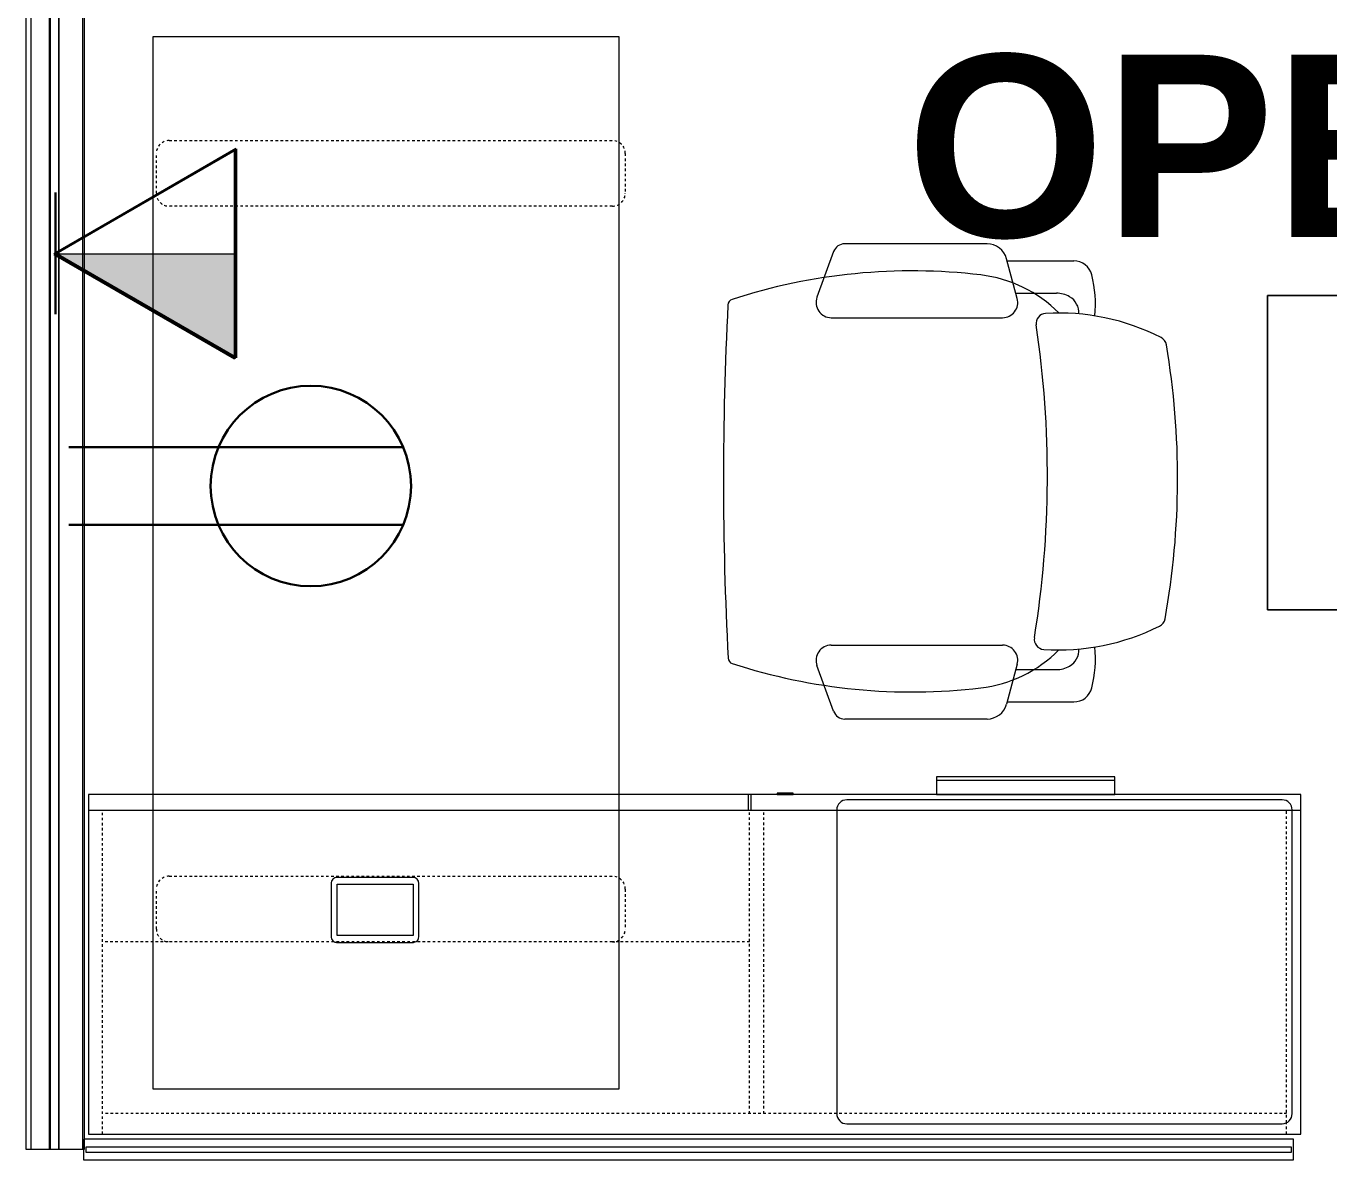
# Model space of a CAD drawing. Header units: inches. Extents: x -326 to 986, y -79 to 1436.
# Drawn here: x 24.8 to 89.1, y 976.4 to 1032.4 of the extents above; entities that cross this region are included whole.
import ezdxf

# ---------------------------------------------------------------- set-up
doc = ezdxf.new("R2010")
doc.units = ezdxf.units.IN
doc.header["$MEASUREMENT"] = 0
doc.linetypes.add('Dash', pattern=[0.25, 0.125, -0.125])
for name, color, linetype, lineweight in [('A-ANNO-NOTE', 131, 'Continuous', 13), ('A-AREA-IDEN', 2, 'Continuous', 9), ('I-FURN', 30, 'Continuous', 9), ('I-FURN-HDLN', 30, 'Dash', 9), ('I-FURN-PNLS', 30, 'Continuous', 9)]:
    doc.layers.add(name, color=color, linetype=linetype, lineweight=lineweight)
doc.styles.add('Swis721 Lt BT_B', font='', dxfattribs={"height": 9})
doc.styles.get('Swis721 Lt BT_B').set_extended_font_data('Swis721 Lt BT', bold=True)

# ---------------------------------------------------------------- blocks, each defined once
blk = doc.blocks.new('Layout_District_2_Pack-Teknion-OTJ-R2015 - Layout_District_2_Pack-Teknion-OTJ-R2015-7090615-Level XX  POWER _ SIGNAL NEW')
at = {"layer": 'I-FURN'}
for p, q in [((-1.452, -72), (-1.452, 0)), ((-1.202, -72), (-1.202, 0)), ((-0.295, -72), (-0.295, 0)), ((-0.267, 0), (-0.267, -72)), ((0.17, 0), (0.17, -72)), ((0.17, -72), (0.17, 0)), ((1.328, 0), (1.328, -72)), ((1.422, 0), (1.422, -72)), ((38.441, -27.649), (37.62, -29.906)), ((46.023, -27.264), (38.991, -27.264)), ((47.515, -29.968), (46.989, -28.005)), ((47.017, -28.111), (50.312, -28.111)), ((47.445, -29.706), (49.445, -29.706)), ((38.325, -30.912), (46.791, -30.912)), ((38.325, -47.088), (46.791, -47.088)), ((38.441, -50.351), (37.62, -48.094)), ((47.515, -48.032), (46.989, -49.995)), ((47.445, -48.294), (49.445, -48.294)), ((47.017, -49.889), (50.312, -49.889)), ((46.023, -50.736), (38.991, -50.736)), ((-0.267, -72), (-1.452, -72)), ((1.422, -72), (-1.202, -72)), ((0.17, -72), (-0.295, -72)), ((1.328, -72), (0.17, -72))]:
    blk.add_line(p, q, dxfattribs=at)
for centre, radius, start, end in [((38.991, -27.849), 0.585, 90, 160), ((46.023, -28.264), 1, 15, 90), ((50.312, -29.022), 0.911, 14.17322, 90), ((42.324, -57.379), 28.778, 83.24037, 108.0109), ((44.942, -35.285), 6.53, 44.84247, 83.24037), ((45.362, -30.272), 6.016, 354.73068, 14.17322), ((33.518, -30.297), 0.3, 108.0109, 177.09313), ((38.325, -30.162), 0.75, 160, 270), ((46.791, -30.162), 0.75, 270, 15), ((49.445, -31.03), 1.324, 60.2619, 90), ((49.657, -30.658), 0.896, 355.74173, 60.2619), ((202.98, -38.901), 169.98, 177.09313, 182.97465), ((48.946, -31.199), 0.5, 93.38786, 188.47675), ((49.572, -41.785), 11.104, 62.98157, 93.38786), ((-1.417, -38.705), 50.42, 350.85889, 8.47675), ((54.389, -32.338), 0.5, 9.6026, 62.98157), ((16.051, -38.825), 39.384, 349.82166, 9.6026), ((49.572, -36.215), 11.104, 266.1226, 296.61211), ((54.322, -45.696), 0.5, 296.61211, 349.82166), ((48.855, -46.795), 0.5, 170.85889, 266.1226), ((38.325, -47.838), 0.75, 90, 200), ((44.942, -42.715), 6.53, 276.75963, 315.15753), ((46.791, -47.838), 0.75, 345, 90), ((49.657, -47.342), 0.896, 299.7381, 4.25827), ((45.362, -47.728), 6.016, 345.82678, 5.26932), ((33.529, -47.707), 0.3, 182.97465, 252.01089), ((42.324, -20.621), 28.778, 252.01089, 276.75963), ((49.445, -46.97), 1.324, 270, 299.7381), ((50.312, -48.978), 0.911, 270, 345.82678), ((46.023, -49.736), 1, 270, 345), ((38.991, -50.151), 0.585, 200, 270)]:
    blk.add_arc(centre, radius, start, end, dxfattribs=at)
blk = doc.blocks.new('Storage-Credenza-Teknion-UGDS_Full_Drawer_for_Height_Adjustable_Table-R2015 - 16_ x 66_-V12-Level XX  POWER _ SIGNAL NEW')
at = {"layer": 'I-FURN'}
for p, q in [((29.951, 8), (-29.941, 8)), ((-29.941, 8), (-29.941, -8.78)), ((29.951, -8.78), (29.951, 8)), ((13.618, -1.766), (13.618, -4.376)), ((13.913, -1.802), (17.664, -1.802)), ((13.913, -4.341), (13.913, -1.802)), ((17.66, -1.467), (13.917, -1.467)), ((17.664, -1.802), (17.664, -4.341)), ((17.96, -4.376), (17.96, -1.766)), ((17.664, -4.341), (13.913, -4.341)), ((13.917, -4.676), (17.66, -4.676)), ((-29.52, -8), (-29.941, -8)), ((-7.52, -8), (-29.52, -8)), ((-7.02, -8), (-7.504, -8)), ((-2.717, -8), (-7.02, -8)), ((-2.776, -8.78), (-2.776, -8)), ((3.746, -8), (-2.717, -8)), ((-2.658, -8), (-2.658, -8.78)), ((26.746, -8), (3.746, -8)), ((29.951, -8), (26.746, -8)), ((-29.941, -8.78), (3.746, -8.78)), ((-11.955, -8.78), (-20.761, -8.78)), ((-20.761, -8.78), (-20.761, -9.646)), ((-11.955, -9.646), (-11.955, -8.78)), ((-4.072, -8.78), (-4.862, -8.78)), ((-4.862, -8.78), (-4.862, -8.839)), ((-4.862, -8.839), (-4.072, -8.839)), ((-4.072, -8.839), (-4.072, -8.78)), ((3.746, -8.78), (26.746, -8.78)), ((26.746, -8.78), (29.951, -8.78)), ((-20.761, -9.458), (-11.955, -9.458)), ((-20.761, -9.646), (-11.955, -9.646))]:
    blk.add_line(p, q, dxfattribs=at)
for centre, start, end in [((13.917, -1.766), 103.28082, 180), ((13.917, -1.766), 90, 103.28082), ((17.66, -1.766), 76.71918, 90), ((17.66, -1.766), 45, 76.71918), ((17.66, -1.766), 0, 45), ((13.917, -4.376), 180, 270), ((17.66, -4.376), 315, 0), ((17.66, -4.376), 270, 315)]:
    blk.add_arc(centre, 0.299, start, end, dxfattribs=at)
at = {"layer": 'I-FURN-HDLN'}
for p, q in [((-29.24, 8), (-29.24, 7.43)), ((29.25, 8), (29.25, -8)), ((-29.24, 7.43), (-29.24, -8)), ((-29.24, 6.984), (-29.037, 6.984)), ((-29.02, 6.984), (-7.02, 6.984)), ((-7.02, 6.984), (29.25, 6.984)), ((-3.418, 6.984), (-3.418, -8)), ((-2.717, 6.984), (-2.717, -8)), ((-2.717, -1.5), (3.746, -1.5)), ((3.746, -1.5), (4.011, -1.5)), ((4.011, -1.5), (4.056, -1.5)), ((4.065, -1.5), (25.955, -1.5)), ((26.009, -1.5), (26.746, -1.5)), ((26.746, -1.5), (29.25, -1.5))]:
    blk.add_line(p, q, dxfattribs=at)
blk = doc.blocks.new('Seat_Cusion-Teknion-District - UWLC-7090612-Level XX  POWER _ SIGNAL NEW')
at = {"layer": 'I-FURN'}
for p, q in [((10.75, 8), (-10.75, 8)), ((-11.25, 7.5), (-11.25, -7.5)), ((11.25, -7.5), (11.25, 7.5)), ((-10.75, -8), (10.75, -8))]:
    blk.add_line(p, q, dxfattribs=at)
for centre, start, end in [((-10.75, 7.5), 90, 180), ((10.75, 7.5), 360, 90), ((-10.75, -7.5), 180, 270), ((10.75, -7.5), 270, 0)]:
    blk.add_arc(centre, 0.5, start, end, dxfattribs=at)
blk = doc.blocks.new('Worksurface-Teknion-UNWR-Rectangle-R2015 - 24_ Depth-7090609-Level XX  POWER _ SIGNAL NEW')
at = {"layer": 'I-FURN'}
for p, q in [((-26, -24.782), (26, -24.782)), ((-26, -47.782), (-26, -24.782)), ((26, -24.782), (26, -47.782)), ((26, -47.782), (-26, -47.782))]:
    blk.add_line(p, q, dxfattribs=at)
at = {"layer": 'I-FURN-HDLN'}
for p, q in [((-20.855, -46.99), (-20.855, -25.101)), ((-20.218, -24.463), (-18.249, -24.463)), ((-17.611, -25.101), (-17.611, -46.99)), ((15.479, -46.99), (15.479, -25.101)), ((16.117, -24.463), (18.086, -24.463)), ((18.724, -25.101), (18.724, -46.99)), ((-18.249, -47.628), (-20.218, -47.628)), ((18.086, -47.628), (16.117, -47.628))]:
    blk.add_line(p, q, dxfattribs=at)
for centre, start, end in [((-20.218, -25.101), 90, 180), ((-18.249, -25.101), 0, 90), ((16.117, -25.101), 90, 180), ((18.086, -25.101), 0, 90), ((-20.218, -46.99), 180, 270), ((-18.249, -46.99), 270, 0), ((16.117, -46.99), 180, 270), ((18.086, -46.99), 270, 0)]:
    blk.add_arc(centre, 0.638, start, end, dxfattribs=at)
blk = doc.blocks.new('Screens-Teknion-UALSG_Solid_Lateral-R2015 - 9_ High Glass-V15-Level XX  POWER _ SIGNAL NEW')
at = {"layer": 'I-FURN'}
for p, q in [((29.889, 0.51), (-29.889, 0.51)), ((-29.889, 0.51), (-29.889, -0.51)), ((-29.781, 0.118), (-29.781, -0.118)), ((29.781, 0.118), (-29.781, 0.118)), ((29.781, -0.118), (29.781, 0.118)), ((29.889, 0), (29.889, 0.51)), ((29.889, -0.51), (29.889, 0)), ((-29.889, -0.51), (29.858, -0.51)), ((-29.781, -0.118), (29.781, -0.118))]:
    blk.add_line(p, q, dxfattribs=at)
blk = doc.blocks.new('Room Tag - Room Name and Number-3379422-Level XX  POWER _ SIGNAL NEW')
at = {"layer": 'A-AREA-IDEN'}
for p, q in [((-0.18806, -0.16357), (-0.18806, -0.00182)), ((-0.18806, -0.00182), (0.18694, -0.00182)), ((0.18694, -0.00182), (-0.18806, -0.00182)), ((-0.18806, -0.00182), (-0.18806, -0.16357)), ((0.18694, -0.00182), (0.18694, -0.16357)), ((0.18694, -0.16357), (0.18694, -0.00182)), ((0.18694, -0.16357), (-0.18806, -0.16357)), ((-0.18806, -0.16357), (0.18694, -0.16357))]:
    blk.add_line(p, q, dxfattribs=at)

msp = doc.modelspace()

# ---------------------------------------------------------------- hatches: boundary and pattern name
at = {"layer": 'A-ANNO-NOTE', "lineweight": 9}
msp.add_hatch(color=256, dxfattribs=at).paths.add_polyline_path([(35.08, 1015.984), (35.08, 1021.141), (26.148, 1021.141), (31.803, 1017.876)], flags=0)

# ---------------------------------------------------------------- linework, layer by layer
at = {"layer": 'A-ANNO-NOTE', "lineweight": 30}
for p, q in [((26.148, 1021.141), (35.08, 1026.298)), ((26.215, 1021.18), (35.148, 1026.337)), ((35.08, 1026.298), (35.08, 1015.984)), ((35.148, 1026.337), (35.148, 1016.023)), ((26.215, 1018.18), (26.215, 1024.18)), ((26.148, 1021.141), (35.08, 1015.984)), ((26.215, 1021.18), (35.148, 1016.023)), ((26.868, 1011.604), (43.395, 1011.604)), ((26.868, 1011.604), (43.395, 1011.604)), ((26.868, 1007.772), (43.395, 1007.772))]:
    msp.add_line(p, q, dxfattribs=at)
at = {"layer": 'A-ANNO-NOTE', "lineweight": 9}
for p, q in [((26.148, 1021.141), (35.08, 1015.984)), ((35.08, 1021.141), (26.148, 1021.141)), ((35.08, 1015.984), (35.08, 1021.141))]:
    msp.add_line(p, q, dxfattribs=at)
at = {"layer": 'A-ANNO-NOTE', "lineweight": 30}
msp.add_circle((38.831, 1009.688), 4.95, dxfattribs=at)

# ---------------------------------------------------------------- block references
at = {"layer": 'A-AREA-IDEN', "xscale": 95.99999999999994, "yscale": 95.99999999999994, "zscale": 95.99999999999994}
msp.add_blockref('Room Tag - Room Name and Number-3379422-Level XX  POWER _ SIGNAL NEW', (104.14, 1019.27), dxfattribs=at)
at = {"layer": 'I-FURN'}
for name, p, rotation in [('Worksurface-Teknion-UNWR-Rectangle-R2015 - 24_ Depth-7090609-Level XX  POWER _ SIGNAL NEW', (78.827, 1005.895), 269.9999999999999), ('Storage-Credenza-Teknion-UGDS_Full_Drawer_for_Height_Adjustable_Table-R2015 - 16_ x 66_-V12-Level XX  POWER _ SIGNAL NEW', (57.792, 985.679), 180), ('Seat_Cusion-Teknion-District - UWLC-7090612-Level XX  POWER _ SIGNAL NEW', (76.062, 986.19), 180), ('Screens-Teknion-UALSG_Solid_Lateral-R2015 - 9_ High Glass-V15-Level XX  POWER _ SIGNAL NEW', (57.495, 976.914), 180)]:
    msp.add_blockref(name, p, dxfattribs=dict(at, rotation=rotation))
at = {"layer": 'I-FURN-PNLS'}
msp.add_blockref('Layout_District_2_Pack-Teknion-OTJ-R2015 - Layout_District_2_Pack-Teknion-OTJ-R2015-7090615-Level XX  POWER _ SIGNAL NEW', (26.215, 1048.914), dxfattribs=at)

# ---------------------------------------------------------------- texts
at = {"layer": 'A-AREA-IDEN', "insert": (68.264, 1030.987), "char_height": 9, "width": 86.658, "attachment_point": 1, "style": 'Swis721 Lt BT_B'}
msp.add_mtext('OPEN AREA', dxfattribs=at)

doc.saveas('drawing.dxf')
